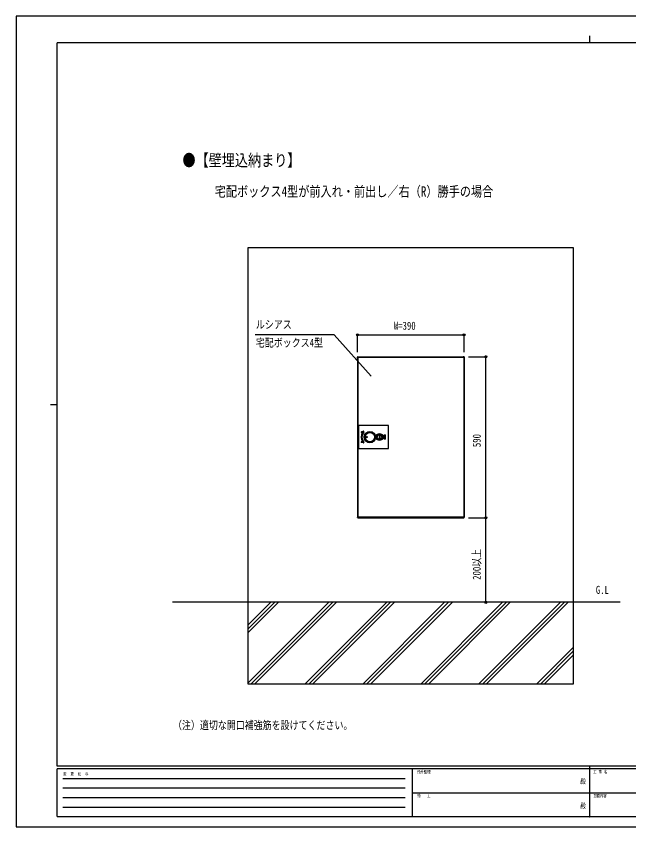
# Model space of a CAD drawing. Units: millimetres, scale not verified. Extents: x -2102 to 2102, y -1485 to 1485.
# Drawn here: x -2102 to 141, y -1485 to 1485 of the extents above; entities that cross this region are included whole.
import ezdxf
from ezdxf.enums import TextEntityAlignment as Align

# ---------------------------------------------------------------- set-up
doc = ezdxf.new("R2010")
doc.units = ezdxf.units.MM
doc.header["$LTSCALE"] = 8
doc.header["$PDMODE"] = 32
doc.header["$PDSIZE"] = 4
for name, color, linetype in [('0-1_USER1', 3, 'Continuous'), ('0-3_YKK_A1', 4, 'Continuous'), ('0-4_YKK_D', 6, 'Continuous'), ('0-5_YKK_ZWAK', 7, 'Continuous'), ('0-6_YSS_K', 3, 'Continuous')]:
    doc.layers.add(name, color=color, linetype=linetype)
doc.styles.add('ＭＳ ゴシック', font='')
doc.styles.get('ＭＳ ゴシック').set_extended_font_data('MS Gothic')

msp = doc.modelspace()

# ---------------------------------------------------------------- linework, layer by layer
at = {"layer": '0-3_YKK_A1'}
for p, q in [((-852.583, 236.65), (-852.583, 237.45)), ((-852.583, 237.45), (-852.083, 237.45)), ((-852.583, 236.65), (-852.583, 235.95)), ((-852.083, 236.65), (-852.583, 236.65)), ((-852.583, 236.45), (-852.583, -350.55)), ((-851.783, 236.45), (-852.583, 236.45)), ((-852.583, 236.45), (-852.583, -350.55)), ((-851.783, 236.45), (-852.583, 236.45)), ((-852.583, 224.45), (-852.583, 235.95)), ((-852.583, 230.45), (-851.861, 229.2)), ((-852.583, 224.45), (-852.583, 230.45)), ((-852.583, 224.45), (-851.861, 225.7)), ((-852.083, 237.45), (-851.783, 237.45)), ((-852.083, 237.45), (-851.783, 237.45)), ((-852.083, 236.65), (-851.783, 236.65)), ((-852.083, 236.65), (-851.783, 236.65)), ((-851.861, 229.2), (-851.783, 229.2)), ((-851.861, 225.7), (-851.861, 229.2)), ((-851.861, 225.7), (-851.783, 225.7)), ((-851.583, 237.45), (-851.783, 237.45)), ((-851.783, 237.45), (-463.383, 237.45)), ((-851.783, 237.45), (-463.383, 237.45)), ((-851.783, 236.65), (-851.783, 236.45)), ((-851.783, 236.65), (-851.783, 236.45)), ((-851.783, 222.85), (-851.783, 236.45)), ((-851.783, 236.45), (-851.783, -350.55)), ((-851.783, 236.45), (-850.983, 236.45)), ((-851.783, 236.45), (-851.783, -350.55)), ((-851.783, 236.45), (-850.983, 236.45)), ((-851.783, 235.45), (-851.783, 235.25)), ((-851.783, 235.25), (-850.983, 235.25)), ((-850.983, 229.2), (-851.783, 229.2)), ((-850.983, 225.7), (-851.783, 225.7)), ((-851.783, 222.85), (-851.783, 222.45)), ((-851.783, 222.45), (-851.783, -350.75)), ((-851.583, 237.45), (-463.583, 237.45)), ((-851.583, 237.45), (-851.583, 236.65)), ((-850.983, 236.45), (-850.983, -350.55)), ((-850.983, 236.45), (-850.983, -350.55)), ((-850.983, 236.25), (-841.783, 236.25)), ((-850.983, 235.45), (-841.783, 235.45)), ((-850.983, 235.25), (-850.983, 235.45)), ((-850.983, 235.25), (-850.983, -351.35)), ((-841.783, 236.25), (-841.783, 235.45)), ((-841.712, 235.45), (-841.783, 235.45)), ((-841.712, 236.25), (-463.783, 236.25)), ((-841.712, 235.45), (-463.783, 235.45)), ((-473.883, 236.45), (-463.583, 236.45)), ((-470.583, 236.65), (-470.583, 237.45)), ((-470.583, 236.65), (-470.583, 237.45)), ((-466.583, 236.65), (-466.583, 237.45)), ((-466.583, 236.65), (-466.583, 237.45)), ((-462.583, 236.45), (-466.083, 236.45)), ((-462.583, 236.45), (-466.083, 236.45)), ((-463.783, 236.25), (-463.783, 235.45)), ((-463.583, 237.45), (-463.583, 236.65)), ((-463.583, 237.45), (-463.383, 237.45)), ((-463.583, 236.65), (-463.583, 236.45)), ((-463.583, 236.65), (-463.383, 236.65)), ((-463.083, 236.45), (-463.583, 236.45)), ((-463.083, 237.45), (-463.383, 237.45)), ((-463.083, 237.45), (-463.383, 237.45)), ((-463.383, 236.65), (-463.383, 236.45)), ((-463.383, 236.45), (-463.383, 222.85)), ((-463.383, 229.65), (-463.383, 184.65)), ((-463.383, 229.65), (-463.383, 184.65)), ((-463.383, 222.85), (-463.383, -351.55)), ((-462.583, 217.95), (-463.383, 217.95)), ((-462.583, 217.95), (-463.383, 217.95)), ((-463.083, 237.45), (-462.583, 237.45)), ((-463.083, 237.45), (-462.583, 237.45)), ((-462.583, 237.45), (-462.583, 236.65)), ((-462.583, 237.45), (-462.583, 236.65)), ((-462.583, 236.65), (-462.583, 236.45)), ((-462.583, 236.45), (-462.583, 235.95)), ((-462.583, 236.45), (-462.583, -350.55)), ((-462.583, 236.45), (-462.583, -350.55)), ((-462.583, 224.45), (-462.583, 235.95)), ((-462.583, 224.45), (-462.583, -351.55)), ((-462.583, 220.45), (-462.583, 220.95)), ((-462.583, 220.45), (-462.583, 220.95)), ((-462.583, 220.45), (-462.583, 218.45)), ((-462.583, 220.45), (-462.583, 218.45)), ((-849.583, -16.05), (-849.583, -98.05)), ((-739.583, -15.05), (-848.583, -15.05)), ((-738.583, -98.05), (-738.583, -16.05)), ((-838.432, -37.545), (-831.64, -35.852)), ((-833.858, -38.982), (-837.827, -39.971)), ((-773.111, -50.549), (-773.124, -63.549)), ((-773.111, -50.549), (-771.111, -50.551)), ((-771.111, -50.551), (-771.124, -63.551)), ((-755.118, -64.8), (-755.118, -49.3)), ((-755.018, -64.7), (-755.018, -49.4)), ((-754.618, -48.8), (-750.618, -48.8)), ((-754.518, -48.9), (-750.718, -48.9)), ((-750.218, -64.7), (-750.218, -49.4)), ((-750.118, -64.8), (-750.118, -49.3)), ((-831.64, -78.248), (-838.432, -76.555)), ((-837.827, -74.129), (-833.858, -75.118)), ((-773.124, -63.549), (-771.124, -63.551)), ((-750.618, -65.3), (-754.618, -65.3)), ((-750.718, -65.2), (-754.518, -65.2)), ((-848.583, -99.05), (-739.583, -99.05)), ((-463.383, -298.75), (-463.383, -343.75)), ((-463.383, -298.75), (-463.383, -343.75)), ((-462.583, -310.45), (-463.383, -310.45)), ((-462.583, -310.45), (-463.383, -310.45)), ((-462.583, -307.95), (-462.583, -307.45)), ((-462.583, -307.95), (-462.583, -307.45)), ((-462.583, -307.95), (-462.583, -309.95)), ((-462.583, -307.95), (-462.583, -309.95)), ((-851.783, -350.55), (-852.583, -350.55)), ((-851.783, -350.55), (-852.583, -350.55)), ((-852.083, -351.55), (-852.583, -351.55)), ((-852.083, -351.55), (-852.583, -351.55)), ((-852.083, -350.75), (-851.783, -350.75)), ((-852.083, -350.75), (-851.783, -350.75)), ((-852.083, -351.55), (-851.783, -351.55)), ((-852.083, -351.55), (-851.783, -351.55)), ((-851.783, -350.55), (-850.983, -350.55)), ((-851.783, -350.55), (-850.983, -350.55)), ((-851.783, -351.75), (-851.783, -350.75)), ((-851.783, -350.75), (-851.783, -351.55)), ((-851.783, -350.75), (-851.783, -351.55)), ((-851.783, -351.35), (-847.283, -351.35)), ((-463.383, -351.55), (-851.783, -351.55)), ((-463.383, -351.55), (-851.783, -351.55)), ((-850.983, -351.75), (-850.983, -351.35)), ((-850.983, -352.55), (-463.583, -352.55)), ((-836.783, -350.95), (-849.783, -350.95)), ((-847.283, -351.35), (-847.283, -351.55)), ((-847.283, -351.75), (-847.263, -351.75)), ((-845.783, -350.75), (-812.783, -350.75)), ((-844.783, -352.55), (-843.533, -351.828)), ((-838.783, -352.55), (-844.783, -352.55)), ((-843.533, -350.95), (-843.533, -351.75)), ((-843.533, -351.828), (-843.533, -351.75)), ((-840.033, -351.828), (-843.533, -351.828)), ((-840.033, -350.95), (-840.033, -351.75)), ((-840.033, -351.828), (-840.033, -351.75)), ((-838.783, -352.55), (-840.033, -351.828)), ((-836.783, -350.95), (-836.712, -350.95)), ((-836.783, -351.75), (-836.712, -351.75)), ((-463.783, -350.95), (-836.712, -350.95)), ((-464.183, -351.75), (-836.712, -351.75)), ((-469.383, -350.75), (-502.383, -350.75)), ((-476.383, -352.55), (-475.133, -351.828)), ((-475.133, -350.95), (-475.133, -351.75)), ((-475.133, -351.828), (-471.633, -351.828)), ((-471.633, -350.95), (-471.633, -351.75)), ((-470.383, -352.55), (-471.633, -351.828)), ((-467.683, -352.55), (-471.183, -352.55)), ((-471.083, -351.55), (-471.083, -350.75)), ((-471.083, -351.55), (-471.083, -350.75)), ((-462.583, -350.55), (-467.313, -350.55)), ((-462.583, -350.55), (-467.313, -350.55)), ((-467.183, -351.75), (-463.383, -351.75)), ((-467.083, -351.55), (-467.083, -350.75)), ((-467.083, -351.55), (-467.083, -350.75)), ((-466.683, -351.55), (-466.683, -350.75)), ((-463.383, -350.75), (-466.683, -350.75)), ((-463.783, -350.95), (-463.783, -351.75)), ((-463.583, -352.55), (-463.383, -352.55)), ((-463.383, -350.75), (-463.383, -350.55)), ((-463.383, -350.75), (-463.383, -350.55)), ((-462.583, -350.75), (-463.383, -350.75)), ((-463.383, -350.75), (-463.383, -351.55)), ((-463.083, -350.75), (-463.383, -350.75)), ((-463.383, -350.75), (-463.383, -351.55)), ((-463.083, -350.75), (-463.383, -350.75)), ((-463.383, -351.75), (-463.383, -351.55)), ((-463.083, -351.55), (-463.383, -351.55)), ((-463.083, -351.55), (-463.383, -351.55)), ((-463.083, -351.55), (-462.583, -351.55)), ((-463.083, -351.55), (-462.583, -351.55)), ((-462.583, -351.75), (-462.583, -351.55)), ((109.047, -662.5), (-1530.411, -662.5))]:
    msp.add_line(p, q, dxfattribs=at)
for points in [[(-1252.49, -662.5), (-1252.49, 637.5), (-62.49, 637.5), (-62.49, -662.5)], [(-852.583, 236.65), (-852.583, 237.45), (-852.083, 237.45)], [(-851.783, 222.45), (-852.583, 222.45), (-852.583, 224.45)], [(-852.083, 236.45), (-851.583, 236.45), (-851.583, 236.65), (-463.583, 236.65)], [(-851.583, 236.65), (-851.783, 236.65), (-851.783, 236.45)], [(-851.783, 236.65), (-463.383, 236.65), (-463.383, 236.45), (-463.383, -350.55)], [(-851.783, 236.65), (-463.383, 236.65), (-463.383, 236.45), (-463.383, -350.55)], [(-841.712, 235.45), (-841.712, 236.25), (-841.783, 236.25)], [(-463.383, 220.95), (-462.583, 220.95), (-462.583, 221.45)], [(-463.383, 220.95), (-462.583, 220.95), (-462.583, 221.45)], [(-462.583, 217.45), (-462.583, 217.95), (-462.583, 218.45)], [(-462.583, 217.45), (-462.583, 217.95), (-462.583, 218.45)], [(-808.298, -39.768), (-809.116, -39.844), (-809.929, -39.957), (-810.735, -40.109), (-811.532, -40.299), (-812.32, -40.526), (-813.093, -40.788), (-813.848, -41.085), (-814.585, -41.415), (-815.306, -41.778), (-816.009, -42.175), (-816.695, -42.606), (-817.364, -43.072), (-818.011, -43.569), (-818.631, -44.093), (-819.224, -44.644), (-819.79, -45.221), (-820.328, -45.825), (-820.84, -46.456), (-821.324, -47.114), (-821.777, -47.794), (-822.196, -48.492), (-822.58, -49.206), (-822.929, -49.936), (-823.244, -50.682), (-823.524, -51.444), (-823.77, -52.221), (-823.979, -53.013), (-824.151, -53.81), (-824.284, -54.611), (-824.379, -55.415), (-824.437, -56.223), (-824.456, -57.035), (-824.438, -57.851), (-824.38, -58.669), (-824.284, -59.484), (-824.151, -60.291), (-823.98, -61.086), (-823.773, -61.87), (-823.529, -62.642)], [(-808.5, -39.958), (-809.302, -40.042), (-810.098, -40.164), (-810.887, -40.323), (-811.665, -40.519), (-812.434, -40.751), (-813.188, -41.018), (-813.924, -41.317), (-814.643, -41.65), (-815.344, -42.014), (-816.027, -42.41), (-816.694, -42.839), (-817.344, -43.301), (-817.973, -43.794), (-818.577, -44.314), (-819.153, -44.859), (-819.703, -45.429), (-820.227, -46.025), (-820.723, -46.645), (-821.193, -47.292), (-821.634, -47.962), (-822.042, -48.65), (-822.416, -49.353), (-822.756, -50.071), (-823.062, -50.803), (-823.335, -51.551), (-823.574, -52.313), (-823.777, -53.09), (-823.944, -53.874), (-824.074, -54.661), (-824.166, -55.451), (-824.222, -56.243), (-824.241, -57.038), (-824.223, -57.836), (-824.167, -58.637), (-824.074, -59.434), (-823.945, -60.221), (-823.78, -60.998), (-823.58, -61.765), (-823.344, -62.522)], [(-823.529, -62.642), (-823.25, -63.402), (-822.935, -64.151), (-822.583, -64.887), (-822.195, -65.608), (-821.777, -66.307), (-821.328, -66.981), (-820.849, -67.633), (-820.339, -68.262), (-819.8, -68.868), (-819.23, -69.45), (-818.631, -70.007), (-818.01, -70.532), (-817.369, -71.025), (-816.706, -71.486), (-816.024, -71.916), (-815.321, -72.314), (-814.597, -72.68), (-813.852, -73.013), (-813.091, -73.312), (-812.318, -73.575), (-811.532, -73.801), (-810.734, -73.991), (-809.928, -74.143), (-809.116, -74.256), (-808.298, -74.332)], [(-823.344, -62.522), (-823.073, -63.269), (-822.766, -64.007), (-822.423, -64.733), (-822.046, -65.443), (-821.637, -66.134), (-821.196, -66.805), (-820.726, -67.451), (-820.23, -68.071), (-819.707, -68.667), (-819.157, -69.237), (-818.58, -69.783), (-817.975, -70.304), (-817.346, -70.797), (-816.697, -71.259), (-816.031, -71.687), (-815.347, -72.084), (-814.646, -72.449), (-813.928, -72.781), (-813.191, -73.081), (-812.436, -73.349), (-811.667, -73.581), (-810.887, -73.777), (-810.098, -73.936), (-809.302, -74.057), (-808.5, -74.142)], [(-809.504, -74.029), (-809.304, -74.057), (-809.104, -74.082), (-808.903, -74.104), (-808.702, -74.124), (-808.5, -74.142)], [(-463.383, -307.45), (-462.583, -307.45), (-462.583, -306.95)], [(-463.383, -307.45), (-462.583, -307.45), (-462.583, -306.95)], [(-462.583, -310.95), (-462.583, -310.45), (-462.583, -309.95)], [(-462.583, -310.95), (-462.583, -310.45), (-462.583, -309.95)], [(-852.583, -351.55), (-852.583, -350.75), (-852.083, -350.75)], [(-852.583, -351.55), (-852.583, -350.75), (-852.083, -350.75)], [(-463.383, -350.75), (-851.783, -350.75), (-851.783, -350.55)], [(-463.383, -350.75), (-851.783, -350.75), (-851.783, -350.55)], [(-850.983, -351.75), (-847.583, -351.75), (-836.783, -351.75)], [(-462.583, -351.55), (-462.583, -350.75), (-463.083, -350.75)], [(-462.583, -351.55), (-462.583, -350.75), (-463.083, -350.75)]]:
    msp.add_lwpolyline(points, dxfattribs=at)
for centre, radius in [((-807.118, -57.05), 21), ((-807.083, -57.05), 17.685), ((-807.118, -57.05), 17.5), ((-807.118, -57.05), 17.112), ((-819.083, -57.05), 1.75), ((-772.118, -57.05), 12.75), ((-772.083, -57.05), 12.75), ((-772.083, -57.05), 12.75), ((-772.118, -57.05), 12.5), ((-772.118, -57.05), 11), ((-772.118, -57.05), 8.5)]:
    msp.add_circle(centre, radius, dxfattribs=at)
for centre, radius, start, end in [((-851.783, 236.65), 0.8, 90, 180), ((-852.083, 235.95), 0.5, 90, 180), ((-850.983, 235.45), 0.8, 90, 180), ((-463.383, 236.65), 0.8, 0, 90), ((-463.083, 235.95), 0.5, 0, 90), ((-848.583, -16.05), 1, 90, 180), ((-739.583, -16.05), 1, 0, 90), ((-838.13, -38.758), 1.25, 104, 284), ((-807.118, -57.05), 31.75, 146.31167, 213.68833), ((-807.118, -57.05), 29.25, 141.02124, 218.97876), ((-833.786, -39.273), 0.3, 326.31167, 104), ((-831.217, -37.55), 1.75, 321.02124, 104), ((-785.8, -63.872), 32.972, 133.02751, 133.50945), ((-754.618, -49.3), 0.5, 90, 180), ((-754.518, -49.4), 0.5, 90, 180), ((-750.718, -49.4), 0.5, 0, 90), ((-750.618, -49.3), 0.5, 0, 90), ((-838.13, -75.342), 1.25, 76, 256), ((-833.786, -74.827), 0.3, 256, 33.68833), ((-831.217, -76.55), 1.75, 256, 38.97876), ((-785.8, -50.228), 32.972, 226.49055, 226.97249), ((-754.618, -64.8), 0.5, 180, 270), ((-754.518, -64.7), 0.5, 180, 270), ((-750.718, -64.7), 0.5, 270, 0), ((-750.618, -64.8), 0.5, 270, 0), ((-848.583, -98.05), 1, 180, 270), ((-739.583, -98.05), 1, 270, 0), ((-850.983, -351.75), 0.8, 180, 270), ((-849.783, -350.95), 0.8, 180, 270), ((-846.283, -351.55), 1, 180, 270), ((-843.983, -351.55), 1, 270, 0), ((-471.183, -351.55), 1, 180, 270), ((-467.683, -351.55), 1, 270, 0), ((-463.383, -351.75), 0.8, 270, 0)]:
    msp.add_arc(centre, radius, start, end, dxfattribs=at)
at = {"layer": '0-4_YKK_D'}
for p, q in [((-852.583, 253.45), (-852.583, 318.45)), ((-852.583, 317.45), (-462.583, 317.45)), ((-462.583, 253.45), (-462.583, 318.45)), ((-446.583, 237.45), (-381.583, 237.45)), ((-382.583, -352.55), (-382.583, 237.45)), ((-446.583, -352.55), (-381.583, -352.55)), ((-446.583, -352.55), (-381.583, -352.55)), ((-382.583, -662.5), (-382.583, -352.55))]:
    msp.add_line(p, q, dxfattribs=at)
msp.add_lwpolyline([(-802.393, 166.656), (-938.191, 317.225), (-1227.186, 317.225)], dxfattribs=at)
for centre in [(-852.583, 317.45), (-462.583, 317.45), (-382.583, 237.45), (-382.583, -352.55), (-382.583, -352.55), (-382.583, -662.5)]:
    msp.add_circle(centre, 3.75, dxfattribs=at)
at = {"layer": '0-5_YKK_ZWAK'}
for p, q in [((-2.49, 1412.5), (-2.49, 1387.5)), ((1947.51, 1387.5), (-1952.49, 1387.5)), ((-1952.49, -1262.5), (-1952.49, 1387.5)), ((-1977.49, 62.5), (-1952.49, 62.5)), ((1947.51, -1262.5), (-1952.49, -1262.5)), ((-652.49, -1272.5), (-1952.49, -1272.5)), ((-1952.49, -1447.5), (-1952.49, -1272.5)), ((-652.49, -1272.5), (-652.49, -1447.5)), ((-2.49, -1272.5), (-652.49, -1272.5)), ((-2.49, -1262.5), (-2.49, -1447.5)), ((647.51, -1272.5), (-2.49, -1272.5)), ((-1931.24, -1307.5), (-677.49, -1307.5)), ((-1931.24, -1342.5), (-677.49, -1342.5)), ((-648.74, -1360), (-2.49, -1360)), ((-2.49, -1360), (647.51, -1360)), ((-1931.24, -1377.5), (-677.49, -1377.5)), ((-1931.24, -1412.5), (-677.49, -1412.5)), ((-1952.49, -1447.5), (-652.49, -1447.5)), ((-652.49, -1447.5), (-2.49, -1447.5)), ((-2.49, -1447.5), (647.51, -1447.5))]:
    msp.add_line(p, q, dxfattribs=at)
msp.add_lwpolyline([(-2102.5, -1485), (2102.5, -1485), (2102.5, 1485), (-2102.5, 1485)], close=True, dxfattribs=at)
msp.add_point((-2.49, -1447.5), dxfattribs=at)
at = {"layer": '0-6_YSS_K'}
for p, q in [((-1252.49, -745.139), (-1169.851, -662.5)), ((-1252.49, -957.271), (-957.719, -662.5)), ((-1252.49, -759.281), (-1155.709, -662.5)), ((-1252.49, -773.423), (-1141.567, -662.5)), ((-1243.577, -962.5), (-943.577, -662.5)), ((-1229.435, -962.5), (-929.435, -662.5)), ((-1045.587, -962.5), (-745.587, -662.5)), ((-1031.445, -962.5), (-731.445, -662.5)), ((-1017.303, -962.5), (-717.303, -662.5)), ((-833.455, -962.5), (-533.455, -662.5)), ((-819.313, -962.5), (-519.313, -662.5)), ((-805.171, -962.5), (-505.171, -662.5)), ((-621.323, -962.5), (-321.323, -662.5)), ((-607.181, -962.5), (-307.181, -662.5)), ((-593.039, -962.5), (-293.039, -662.5)), ((-409.191, -962.5), (-109.191, -662.5)), ((-395.049, -962.5), (-95.049, -662.5)), ((-380.907, -962.5), (-80.907, -662.5)), ((-197.059, -962.5), (-62.49, -827.931)), ((-182.917, -962.5), (-62.49, -842.073)), ((-168.775, -962.5), (-62.49, -856.216))]:
    msp.add_line(p, q, dxfattribs=at)
msp.add_lwpolyline([(-62.49, -662.5), (-62.49, -962.5), (-1252.49, -962.5), (-1252.49, -662.5)], dxfattribs=at)

# ---------------------------------------------------------------- texts
at = {"layer": '0-1_USER1', "style": 'ＭＳ ゴシック', "width": 0.8}
for s, height, p in [('●【壁埋込納まり】', 43.99, (-1493.7, 922)), ('宅配ボックス4型が前入れ・前出し／右（R）勝手の場合', 37.39, (-1375.5, 813)), ('（注）適切な開口補強筋を設けてください。', 29.33, (-1528.338, -1136.35))]:
    msp.add_text(s, height=height, dxfattribs=at).set_placement(p, align=Align.BOTTOM_LEFT)
at = {"layer": '0-3_YKK_A1', "style": 'ＭＳ ゴシック', "width": 0.8}
msp.add_text('G.L', height=29.33, dxfattribs=at).set_placement((20.194, -640.287), align=Align.BOTTOM_LEFT)
at = {"layer": '0-4_YKK_D', "style": 'ＭＳ ゴシック', "width": 0.8}
for s, p in [('ルシアス', (-1225.015, 331.731)), ('W=390', (-719.45, 327.45)), ('宅配ボックス4型', (-1225.015, 265.065))]:
    msp.add_text(s, height=29.33, dxfattribs=at).set_placement(p, align=Align.BOTTOM_LEFT)
for s, p in [('590', (-392.583, -93.817)), ('200以上', (-392.583, -580.058))]:
    msp.add_text(s, height=29.33, rotation=90, dxfattribs=at).set_placement(p, align=Align.BOTTOM_LEFT)
at = {"layer": '0-5_YKK_ZWAK', "style": 'ＭＳ ゴシック', "width": 0.8}
for s, height, p in [('設計監理', 11, (-634.157, -1292.5)), ('工 事 名', 11, (10.635, -1292.5)), ('変  更  記  事', 11, (-1930.655, -1300)), ('殿', 18.33, (-36.833, -1332.917)), ('施\u3000\u3000工', 11, (-634.157, -1380)), ('図面内容', 11, (10.635, -1380)), ('殿', 18.33, (-36.833, -1422.917))]:
    msp.add_text(s, height=height, dxfattribs=at).set_placement(p, align=Align.BOTTOM_LEFT)

doc.saveas('drawing.dxf')
